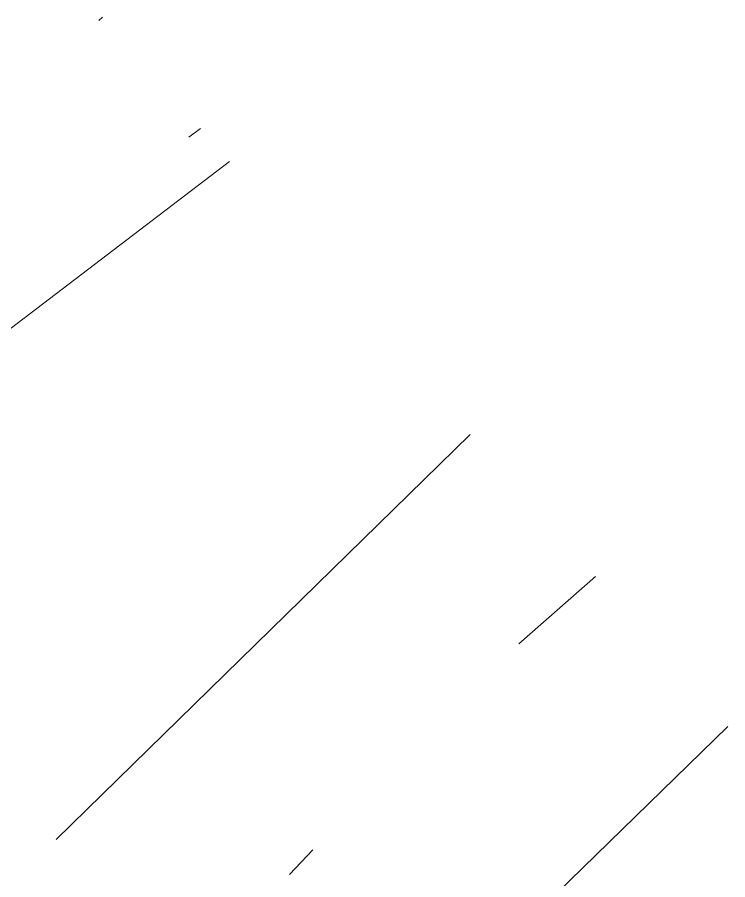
# Model space of a CAD drawing. Header units: metres. Extents: x -1319 to 2200, y -1209 to 1268.
# Drawn here: x -138.9 to -102.16, y 772.7 to 817.34 of the extents above; entities that cross this region are included whole.
import ezdxf

# ---------------------------------------------------------------- set-up
doc = ezdxf.new("R2010")
doc.units = ezdxf.units.M
doc.layers.add('PARCELE_CONTUR', color=7, linetype='Continuous', lineweight=13, true_color=0xb58c63)

msp = doc.modelspace()

# ---------------------------------------------------------------- linework, layer by layer
at = {"layer": 'PARCELE_CONTUR'}
for points in [[(-134.493, 817.343), (-134.685, 817.183)], [(-130.026, 811.135), (-129.423, 811.586)], [(-155.214, 789.054), (-127.92, 809.879)], [(-136.885, 774.79), (-115.477, 795.749)], [(-112.963, 784.903), (-109.001, 788.395)], [(-119.875, 763.348), (-102.16, 780.628)], [(-123.616, 774.249), (-124.824, 772.972)]]:
    msp.add_lwpolyline(points, dxfattribs=at)

doc.saveas('drawing.dxf')
